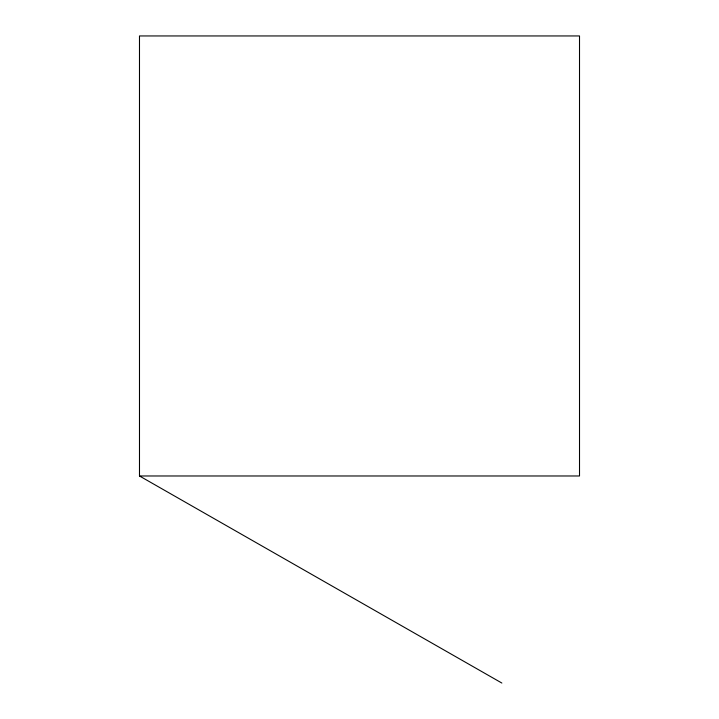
<?xml version="1.0" encoding="UTF-8"?>
<svg xmlns="http://www.w3.org/2000/svg" width="719" height="719" viewBox="0 0 719 719"><rect width="100%" height="100%" fill="white"/><g stroke="black" fill="none" stroke-linecap="round" stroke-linejoin="round"><path stroke-width="1.08" d="M139.486 475.978L579.514 475.978L579.514 35.95L139.486 35.95L139.486 475.978L501.862 683.05"/></g></svg>
